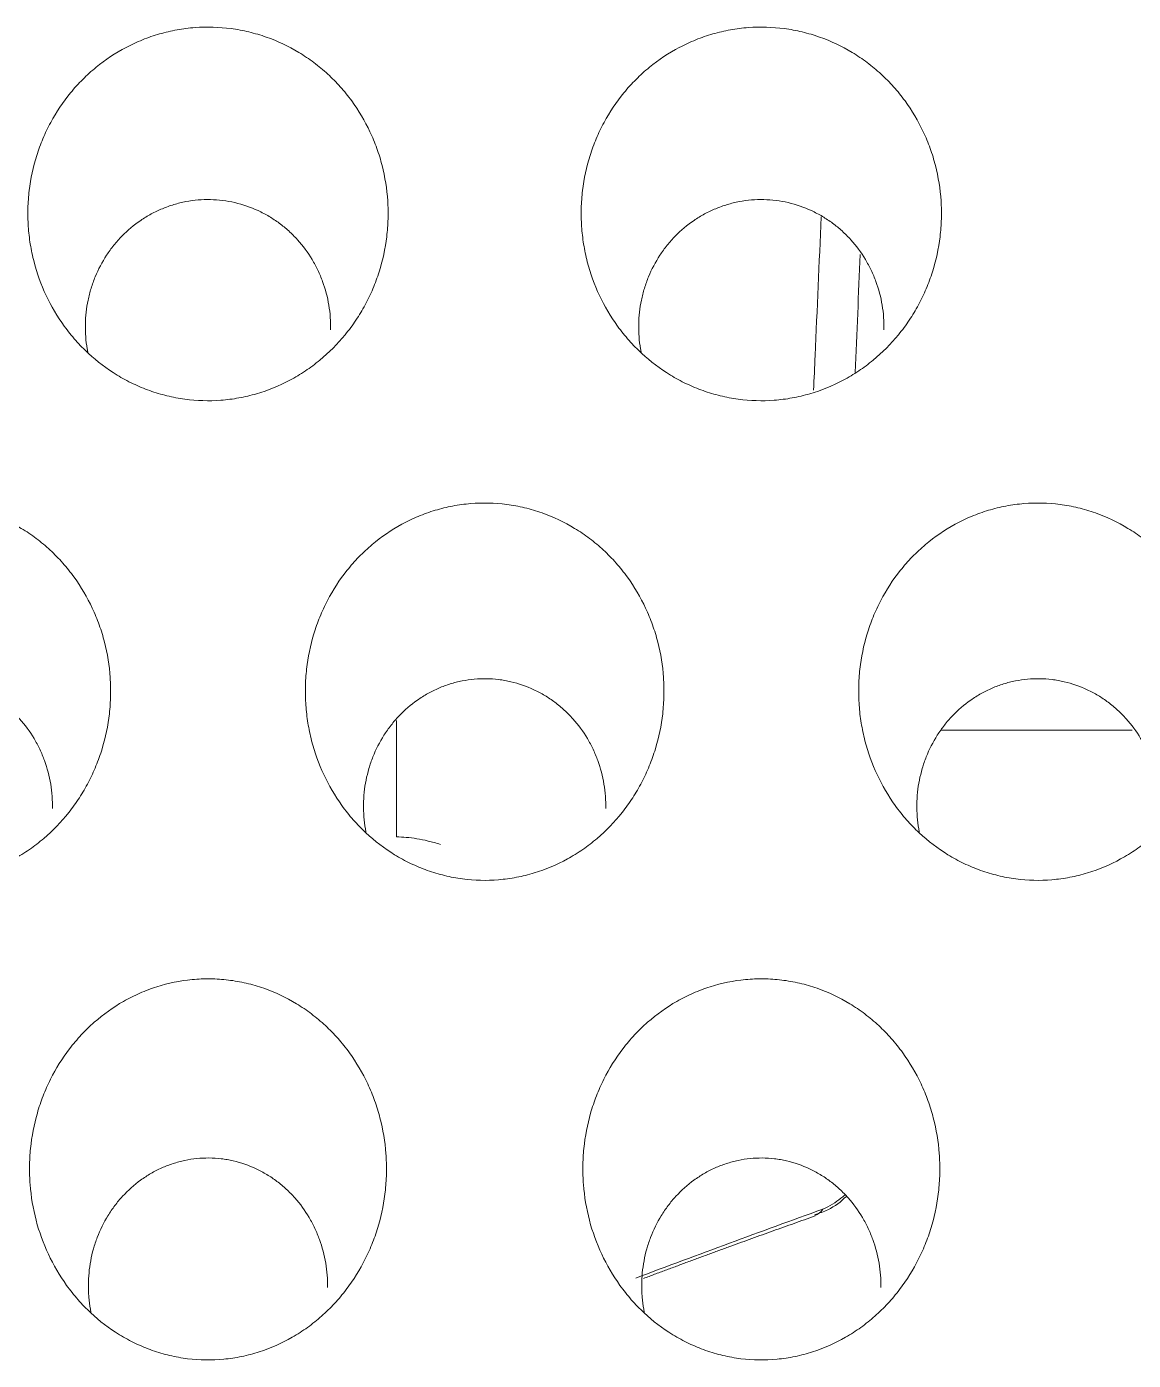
# Model space of a CAD drawing. Header units: millimetres. Extents: x 70151 to 230897, y 35202 to 113211.
# Drawn here: x 178594.17 to 178600.15, y 69169.37 to 69176.57 of the extents above; entities that cross this region are included whole.
import ezdxf

# ---------------------------------------------------------------- set-up
doc = ezdxf.new("R2010")
doc.units = ezdxf.units.MM
doc.header["$LTSCALE"] = 50
doc.layers.add('2-con', color=2, linetype='Continuous')
doc.layers.add('mark-B', color=2, linetype='Continuous', lineweight=20)

# ---------------------------------------------------------------- blocks, each defined once
blk = doc.blocks.new('무풍1WAY 대형')
at = {"layer": 'mark-B'}
for p, q in [((58.7448, -413.3783), (58.7448, -412.7496)), ((55.8067, -413.3262), (54.7731, -413.3262))]:
    blk.add_line(p, q, dxfattribs=at)
blk.add_ellipse((56.5509, -410.8955), major_axis=(0.0678, -0.1873), ratio=0.588258, start_param=3.10961, end_param=3.558632, dxfattribs=at)
for points, knots in [([(57.5391, -410.3292), (57.5775, -410.3826), (57.6102, -410.4387), (57.665, -410.5559), (57.6871, -410.617), (57.7205, -410.7441), (57.7312, -410.8083), (57.7387, -410.9052), (57.7398, -410.9377), (57.7393, -410.9866), (57.7388, -411.0029), (57.7369, -411.0357), (57.7356, -411.0521), (57.7274, -411.1334), (57.7152, -411.197), (57.6883, -411.2905), (57.678, -411.3213), (57.6543, -411.3821), (57.6409, -411.4123), (57.5971, -411.4998), (57.5628, -411.5547), (57.5037, -411.632), (57.4827, -411.6569), (57.4491, -411.6929), (57.4376, -411.7047), (57.4141, -411.7275), (57.4021, -411.7386), (57.341, -411.7923), (57.2883, -411.83), (57.2175, -411.8703), (57.2031, -411.878), (57.1738, -411.8928), (57.1589, -411.8998), (57.1138, -411.9196), (57.0833, -411.9311), (56.9904, -411.9606), (56.9267, -411.9737), (56.8447, -411.9815), (56.8283, -411.9826), (56.7956, -411.9839), (56.7793, -411.9841), (56.7304, -411.9834), (56.6655, -411.979), (56.6012, -411.9676), (56.5532, -411.9564), (56.5373, -411.9522), (56.5057, -411.9431), (56.4902, -411.9381), (56.4131, -411.9112), (56.3543, -411.8834), (56.2842, -411.841), (56.2704, -411.8321), (56.2432, -411.8136), (56.2033, -411.785), (56.141, -411.7327), (56.0955, -411.6861), (56.0522, -411.6372), (56.0316, -411.6114), (55.974, -411.5319), (55.9411, -411.4759), (55.9066, -411.4022), (55.9, -411.3873), (55.8875, -411.3571), (55.8816, -411.3417), (55.8649, -411.2954), (55.8553, -411.2642), (55.8308, -411.1698), (55.8201, -411.1058), (55.8128, -411.0081), (55.8118, -410.9751), (55.8127, -410.9098), (55.8146, -410.8774), (55.8247, -410.7806), (55.837, -410.7169), (55.8598, -410.6382), (55.8647, -410.6225), (55.8753, -410.5914), (55.8921, -410.5454), (55.9118, -410.5009), (55.9553, -410.414), (55.9896, -410.3588), (56.0494, -410.2803), (56.0705, -410.2552), (56.1148, -410.2075), (56.1611, -410.1622), (56.2118, -410.1216), (56.2515, -410.093), (56.265, -410.0838), (56.2926, -410.066), (56.3067, -410.0574), (56.3778, -410.0165), (56.4372, -409.9902), (56.53, -409.9603), (56.5616, -409.952), (56.61, -409.942), (56.6262, -409.9391), (56.6586, -409.9342), (56.6749, -409.9322), (56.756, -409.9246), (56.821, -409.9254), (56.9025, -409.9355), (56.9188, -409.938), (56.9512, -409.9438), (56.9993, -409.9538), (57.0774, -409.9768), (57.1377, -410.0018), (57.1821, -410.0229), (57.1968, -410.0304), (57.2257, -410.0461), (57.2399, -410.0543), (57.3096, -410.0971), (57.3613, -410.1366), (57.433, -410.2036), (57.456, -410.2273), (57.4994, -410.2767), (57.5198, -410.3025), (57.5391, -410.3292)], [0, 0, 0, 0, 0.03125, 0.03125, 0.0625, 0.0625, 0.09375, 0.09375, 0.109375, 0.109375, 0.117188, 0.117188, 0.125, 0.125, 0.15625, 0.15625, 0.171875, 0.171875, 0.1875, 0.1875, 0.21875, 0.21875, 0.234375, 0.234375, 0.242188, 0.242188, 0.25, 0.25, 0.28125, 0.28125, 0.289063, 0.289063, 0.296875, 0.296875, 0.3125, 0.3125, 0.34375, 0.34375, 0.351563, 0.351563, 0.359375, 0.359375, 0.375, 0.390625, 0.390625, 0.398438, 0.398438, 0.40625, 0.40625, 0.4375, 0.4375, 0.445313, 0.445313, 0.453125, 0.46875, 0.484375, 0.484375, 0.5, 0.5, 0.53125, 0.53125, 0.539063, 0.539063, 0.546875, 0.546875, 0.5625, 0.5625, 0.59375, 0.59375, 0.609375, 0.609375, 0.625, 0.625, 0.65625, 0.65625, 0.664063, 0.664063, 0.671875, 0.6875, 0.6875, 0.71875, 0.71875, 0.734375, 0.734375, 0.75, 0.765625, 0.765625, 0.773438, 0.773438, 0.78125, 0.78125, 0.8125, 0.8125, 0.828125, 0.828125, 0.835938, 0.835938, 0.84375, 0.84375, 0.875, 0.875, 0.882813, 0.882813, 0.890625, 0.90625, 0.921875, 0.921875, 0.929688, 0.929688, 0.9375, 0.9375, 0.96875, 0.96875, 0.984375, 0.984375, 1, 1, 1, 1]), ([(60.5266, -410.3292), (60.5651, -410.3826), (60.5978, -410.4387), (60.6526, -410.5559), (60.6747, -410.617), (60.708, -410.7441), (60.7187, -410.8083), (60.7263, -410.9052), (60.7274, -410.9377), (60.7268, -410.9866), (60.7263, -411.0029), (60.7245, -411.0357), (60.7232, -411.0521), (60.715, -411.1334), (60.7027, -411.197), (60.6759, -411.2905), (60.6655, -411.3213), (60.6418, -411.3821), (60.6284, -411.4123), (60.5846, -411.4998), (60.5504, -411.5547), (60.4912, -411.632), (60.4702, -411.6569), (60.4367, -411.6929), (60.4252, -411.7047), (60.4017, -411.7275), (60.3897, -411.7386), (60.3285, -411.7923), (60.2759, -411.83), (60.2051, -411.8703), (60.1907, -411.878), (60.1614, -411.8928), (60.1464, -411.8998), (60.1014, -411.9196), (60.0709, -411.9311), (59.978, -411.9606), (59.9143, -411.9737), (59.8323, -411.9815), (59.8159, -411.9826), (59.7831, -411.9839), (59.7668, -411.9841), (59.7179, -411.9834), (59.6531, -411.979), (59.5888, -411.9676), (59.5408, -411.9564), (59.5248, -411.9522), (59.4933, -411.9431), (59.4777, -411.9381), (59.4007, -411.9112), (59.3419, -411.8834), (59.2718, -411.841), (59.2579, -411.8321), (59.2307, -411.8136), (59.1908, -411.785), (59.1285, -411.7327), (59.083, -411.6861), (59.0397, -411.6372), (59.0191, -411.6114), (58.9616, -411.5319), (58.9287, -411.4759), (58.8941, -411.4022), (58.8876, -411.3873), (58.8751, -411.3571), (58.8692, -411.3417), (58.8525, -411.2954), (58.8429, -411.2642), (58.8183, -411.1698), (58.8077, -411.1058), (58.8003, -411.0081), (58.7993, -410.9751), (58.8003, -410.9098), (58.8022, -410.8774), (58.8122, -410.7806), (58.8246, -410.7169), (58.8473, -410.6382), (58.8523, -410.6225), (58.8628, -410.5914), (58.8796, -410.5454), (58.8994, -410.5009), (58.9429, -410.414), (58.9771, -410.3588), (59.037, -410.2803), (59.058, -410.2552), (59.1023, -410.2075), (59.1487, -410.1622), (59.1994, -410.1216), (59.239, -410.093), (59.2525, -410.0838), (59.2801, -410.066), (59.2942, -410.0574), (59.3654, -410.0165), (59.4247, -409.9902), (59.5176, -409.9603), (59.5492, -409.952), (59.5975, -409.942), (59.6138, -409.9391), (59.6462, -409.9342), (59.6624, -409.9322), (59.7435, -409.9246), (59.8086, -409.9254), (59.89, -409.9355), (59.9064, -409.938), (59.9387, -409.9438), (59.9869, -409.9538), (60.0649, -409.9768), (60.1252, -410.0018), (60.1696, -410.0229), (60.1843, -410.0304), (60.2132, -410.0461), (60.2274, -410.0543), (60.2971, -410.0971), (60.3488, -410.1366), (60.4206, -410.2036), (60.4435, -410.2273), (60.4869, -410.2767), (60.5074, -410.3025), (60.5266, -410.3292)], [0, 0, 0, 0, 0.03125, 0.03125, 0.0625, 0.0625, 0.09375, 0.09375, 0.109375, 0.109375, 0.117187, 0.117187, 0.125, 0.125, 0.15625, 0.15625, 0.171875, 0.171875, 0.1875, 0.1875, 0.21875, 0.21875, 0.234375, 0.234375, 0.242187, 0.242187, 0.25, 0.25, 0.28125, 0.28125, 0.289062, 0.289062, 0.296875, 0.296875, 0.3125, 0.3125, 0.34375, 0.34375, 0.351562, 0.351562, 0.359375, 0.359375, 0.375, 0.390625, 0.390625, 0.398437, 0.398437, 0.40625, 0.40625, 0.4375, 0.4375, 0.445312, 0.445312, 0.453125, 0.46875, 0.484375, 0.484375, 0.5, 0.5, 0.53125, 0.53125, 0.539062, 0.539062, 0.546875, 0.546875, 0.5625, 0.5625, 0.59375, 0.59375, 0.609375, 0.609375, 0.625, 0.625, 0.65625, 0.65625, 0.664063, 0.664063, 0.671875, 0.6875, 0.6875, 0.71875, 0.71875, 0.734375, 0.734375, 0.75, 0.765625, 0.765625, 0.773438, 0.773438, 0.78125, 0.78125, 0.8125, 0.8125, 0.828125, 0.828125, 0.835938, 0.835938, 0.84375, 0.84375, 0.875, 0.875, 0.882813, 0.882813, 0.890625, 0.90625, 0.921875, 0.921875, 0.929688, 0.929688, 0.9375, 0.9375, 0.96875, 0.96875, 0.984375, 0.984375, 1, 1, 1, 1]), ([(57.407, -410.1795), (57.4085, -410.1866), (57.4098, -410.1937), (57.4147, -410.2223), (57.4175, -410.244), (57.4201, -410.2769), (57.4208, -410.2879), (57.4216, -410.3099), (57.4218, -410.3209), (57.4214, -410.3756), (57.4172, -410.4189), (57.4052, -410.4833), (57.4002, -410.5046), (57.3882, -410.547), (57.3813, -410.5679), (57.3579, -410.6291), (57.3387, -410.6681), (57.3102, -410.7146), (57.3042, -410.7238), (57.2919, -410.742), (57.2854, -410.751), (57.2655, -410.7774), (57.2515, -410.7942), (57.2073, -410.8424), (57.1748, -410.8714), (57.1216, -410.9101), (57.103, -410.9222), (57.065, -410.9443), (57.0261, -410.9642), (56.9855, -410.9799), (56.9439, -410.9934), (56.9226, -410.9991), (56.8577, -411.0128), (56.8142, -411.0171), (56.7487, -411.0166), (56.7268, -411.0152), (56.6939, -411.0113), (56.6829, -411.0097), (56.6612, -411.0059), (56.6504, -411.0038), (56.5971, -410.9915), (56.5558, -410.9772), (56.5059, -410.9538), (56.496, -410.9488), (56.4765, -410.9384), (56.4479, -410.9221), (56.4027, -410.8915), (56.3691, -410.8634), (56.3368, -410.8335), (56.3213, -410.8176), (56.2777, -410.7684), (56.252, -410.733), (56.2242, -410.6859), (56.2188, -410.6763), (56.2085, -410.6568), (56.2036, -410.6469), (56.1895, -410.617), (56.1811, -410.5968), (56.1588, -410.5353), (56.1477, -410.4931), (56.1366, -410.4279), (56.1339, -410.406), (56.1305, -410.3621), (56.1298, -410.3401), (56.13, -410.318)], [0, 0, 0, 0, 0.009669, 0.009669, 0.038797, 0.038797, 0.053361, 0.053361, 0.067924, 0.067924, 0.126179, 0.126179, 0.155306, 0.155306, 0.184434, 0.184434, 0.242688, 0.242688, 0.257252, 0.257252, 0.271816, 0.271816, 0.300943, 0.300943, 0.359198, 0.359198, 0.388325, 0.388325, 0.417453, 0.44658, 0.44658, 0.475707, 0.475707, 0.533962, 0.533962, 0.563089, 0.563089, 0.577653, 0.577653, 0.592217, 0.592217, 0.650472, 0.650472, 0.665035, 0.665035, 0.679599, 0.708726, 0.737854, 0.737854, 0.766981, 0.766981, 0.825236, 0.825236, 0.839799, 0.839799, 0.854363, 0.854363, 0.883491, 0.883491, 0.941745, 0.941745, 0.970873, 0.970873, 1, 1, 1, 1]), ([(60.3946, -410.1795), (60.396, -410.1866), (60.3973, -410.1937), (60.4023, -410.2223), (60.405, -410.244), (60.4077, -410.2769), (60.4083, -410.2879), (60.4092, -410.3099), (60.4093, -410.3209), (60.4089, -410.3756), (60.4047, -410.4189), (60.3927, -410.4833), (60.3878, -410.5046), (60.3758, -410.547), (60.3689, -410.5679), (60.3455, -410.6291), (60.3263, -410.6681), (60.2977, -410.7146), (60.2918, -410.7238), (60.2794, -410.742), (60.273, -410.751), (60.2531, -410.7774), (60.2391, -410.7942), (60.1948, -410.8424), (60.1624, -410.8714), (60.1092, -410.9101), (60.0906, -410.9222), (60.0526, -410.9443), (60.0137, -410.9642), (59.973, -410.9799), (59.9315, -410.9934), (59.9102, -410.9991), (59.8453, -411.0128), (59.8018, -411.0171), (59.7362, -411.0166), (59.7143, -411.0152), (59.6814, -411.0113), (59.6704, -411.0097), (59.6488, -411.0059), (59.638, -411.0038), (59.5846, -410.9915), (59.5433, -410.9772), (59.4934, -410.9538), (59.4835, -410.9488), (59.4641, -410.9384), (59.4355, -410.9221), (59.3902, -410.8915), (59.3566, -410.8634), (59.3243, -410.8335), (59.3088, -410.8176), (59.2652, -410.7684), (59.2396, -410.733), (59.2117, -410.6859), (59.2063, -410.6763), (59.196, -410.6568), (59.1911, -410.6469), (59.1771, -410.617), (59.1687, -410.5968), (59.1464, -410.5353), (59.1352, -410.4931), (59.1242, -410.4279), (59.1215, -410.406), (59.1181, -410.3621), (59.1173, -410.3401), (59.1176, -410.318)], [0, 0, 0, 0, 0.009669, 0.009669, 0.038797, 0.038797, 0.053361, 0.053361, 0.067924, 0.067924, 0.126179, 0.126179, 0.155306, 0.155306, 0.184434, 0.184434, 0.242688, 0.242688, 0.257252, 0.257252, 0.271816, 0.271816, 0.300943, 0.300943, 0.359198, 0.359198, 0.388325, 0.388325, 0.417453, 0.44658, 0.44658, 0.475707, 0.475707, 0.533962, 0.533962, 0.563089, 0.563089, 0.577653, 0.577653, 0.592217, 0.592217, 0.650472, 0.650472, 0.665035, 0.665035, 0.679599, 0.708726, 0.737854, 0.737854, 0.766981, 0.766981, 0.825236, 0.825236, 0.839799, 0.839799, 0.854363, 0.854363, 0.883491, 0.883491, 0.941745, 0.941745, 0.970873, 0.970873, 1, 1, 1, 1]), ([(56.4866, -410.7117), (56.4617, -410.7186), (56.3972, -410.7422), (56.3452, -410.7807), (56.3167, -410.8097)], [0, 0, 0, 0, 0.362658, 1, 1, 1, 1]), ([(56.4443, -410.7404), (56.407, -410.7571), (56.3743, -410.7767), (56.3385, -410.8047), (56.3316, -410.8104), (56.3246, -410.8167), (56.3242, -410.8171), (56.3237, -410.8175)], [0, 0, 0, 0, 0.790058, 0.790058, 0.987573, 0.987573, 1, 1, 1, 1]), ([(56.0526, -412.9192), (56.0909, -412.9724), (56.1235, -413.0283), (56.178, -413.145), (56.1999, -413.2059), (56.2244, -413.3009), (56.2311, -413.3328), (56.2415, -413.3967), (56.249, -413.4609), (56.2506, -413.5256), (56.2497, -413.5743), (56.249, -413.5905), (56.2468, -413.6231), (56.2454, -413.6394), (56.2363, -413.7203), (56.2233, -413.7836), (56.1952, -413.8762), (56.1844, -413.9068), (56.166, -413.952), (56.1595, -413.967), (56.1457, -413.9967), (56.1385, -414.0113), (56.1009, -414.0832), (56.0658, -414.1373), (56.0053, -414.2133), (55.9838, -414.2377), (55.9496, -414.273), (55.9379, -414.2845), (55.9141, -414.3067), (55.9019, -414.3175), (55.84, -414.3698), (55.7867, -414.4064), (55.7152, -414.4454), (55.7007, -414.4528), (55.6711, -414.467), (55.6561, -414.4738), (55.6109, -414.4926), (55.5497, -414.5145), (55.4867, -414.5299), (55.4388, -414.539), (55.4227, -414.5416), (55.3903, -414.546), (55.374, -414.5478), (55.2921, -414.5545), (55.2271, -414.5529), (55.1305, -414.5403), (55.0984, -414.5344), (55.0505, -414.523), (55.0346, -414.5187), (55.0032, -414.5095), (54.9877, -414.5044), (54.911, -414.4773), (54.8524, -414.4495), (54.7825, -414.4071), (54.7686, -414.3982), (54.7415, -414.3798), (54.7018, -414.3513), (54.6396, -414.2992), (54.5943, -414.2528), (54.5619, -414.2162), (54.5514, -414.2038), (54.5309, -414.1782), (54.5209, -414.1652), (54.4731, -414.0992), (54.4403, -414.0434), (54.3992, -413.9553), (54.3867, -413.9252), (54.3647, -413.8636), (54.3552, -413.8325), (54.3311, -413.7384), (54.3209, -413.6746), (54.3142, -413.5773), (54.3135, -413.5445), (54.315, -413.4794), (54.3172, -413.4471), (54.3282, -413.3509), (54.3413, -413.2875), (54.3651, -413.2094), (54.3702, -413.1938), (54.3812, -413.1631), (54.3986, -413.1175), (54.4327, -413.0442), (54.4652, -412.9884), (54.4917, -412.9476), (54.5008, -412.9341), (54.5198, -412.9076), (54.5297, -412.8946), (54.5806, -412.8303), (54.6257, -412.7837), (54.6996, -412.7209), (54.7253, -412.7011), (54.7655, -412.6733), (54.7792, -412.6643), (54.8071, -412.647), (54.8213, -412.6388), (54.8928, -412.5994), (54.9525, -412.5742), (55.0458, -412.5459), (55.0775, -412.538), (55.1422, -412.5257), (55.1745, -412.5213), (55.2717, -412.5133), (55.3366, -412.5148), (55.418, -412.5255), (55.4343, -412.5281), (55.4665, -412.5341), (55.5144, -412.5444), (55.5922, -412.5677), (55.6523, -412.5927), (55.6965, -412.6139), (55.7112, -412.6214), (55.74, -412.6371), (55.7541, -412.6453), (55.8236, -412.688), (55.8752, -412.7273), (55.9468, -412.7941), (55.9697, -412.8177), (56.013, -412.8669), (56.0334, -412.8926), (56.0526, -412.9192)], [0, 0, 0, 0, 0.03125, 0.03125, 0.0625, 0.0625, 0.078125, 0.078125, 0.09375, 0.109375, 0.109375, 0.117187, 0.117187, 0.125, 0.125, 0.15625, 0.15625, 0.171875, 0.171875, 0.179687, 0.179687, 0.1875, 0.1875, 0.21875, 0.21875, 0.234375, 0.234375, 0.242187, 0.242187, 0.25, 0.25, 0.28125, 0.28125, 0.289062, 0.289062, 0.296875, 0.296875, 0.3125, 0.328125, 0.328125, 0.335937, 0.335937, 0.34375, 0.34375, 0.375, 0.375, 0.390625, 0.390625, 0.398437, 0.398437, 0.40625, 0.40625, 0.4375, 0.4375, 0.445312, 0.445312, 0.453125, 0.46875, 0.484375, 0.484375, 0.492187, 0.492187, 0.5, 0.5, 0.53125, 0.53125, 0.546875, 0.546875, 0.5625, 0.5625, 0.59375, 0.59375, 0.609375, 0.609375, 0.625, 0.625, 0.65625, 0.65625, 0.664062, 0.664062, 0.671875, 0.6875, 0.703125, 0.703125, 0.710937, 0.710937, 0.71875, 0.71875, 0.75, 0.75, 0.765625, 0.765625, 0.773437, 0.773437, 0.78125, 0.78125, 0.8125, 0.8125, 0.828125, 0.828125, 0.84375, 0.84375, 0.875, 0.875, 0.882812, 0.882812, 0.890625, 0.90625, 0.921875, 0.921875, 0.929687, 0.929687, 0.9375, 0.9375, 0.96875, 0.96875, 0.984375, 0.984375, 1, 1, 1, 1]), ([(59.0401, -412.9192), (59.0785, -412.9724), (59.1111, -413.0283), (59.1655, -413.145), (59.1874, -413.2059), (59.212, -413.3009), (59.2186, -413.3328), (59.229, -413.3967), (59.2365, -413.4609), (59.2382, -413.5256), (59.2372, -413.5743), (59.2365, -413.5905), (59.2344, -413.6231), (59.2329, -413.6394), (59.2239, -413.7203), (59.2109, -413.7836), (59.1828, -413.8762), (59.172, -413.9068), (59.1535, -413.952), (59.147, -413.967), (59.1333, -413.9967), (59.1261, -414.0113), (59.0885, -414.0832), (59.0533, -414.1373), (58.9928, -414.2133), (58.9714, -414.2377), (58.9372, -414.273), (58.9255, -414.2845), (58.9016, -414.3067), (58.8895, -414.3175), (58.8275, -414.3698), (58.7742, -414.4064), (58.7028, -414.4454), (58.6882, -414.4528), (58.6586, -414.467), (58.6436, -414.4738), (58.5984, -414.4926), (58.5372, -414.5145), (58.4742, -414.5299), (58.4264, -414.539), (58.4103, -414.5416), (58.3779, -414.546), (58.3616, -414.5478), (58.2796, -414.5545), (58.2146, -414.5529), (58.118, -414.5403), (58.0859, -414.5344), (58.0381, -414.523), (58.0221, -414.5187), (57.9908, -414.5095), (57.9752, -414.5044), (57.8985, -414.4773), (57.8399, -414.4495), (57.77, -414.4071), (57.7562, -414.3982), (57.7291, -414.3798), (57.6893, -414.3513), (57.6272, -414.2992), (57.5818, -414.2528), (57.5494, -414.2162), (57.5389, -414.2038), (57.5184, -414.1782), (57.5085, -414.1652), (57.4606, -414.0992), (57.4279, -414.0434), (57.3867, -413.9553), (57.3743, -413.9252), (57.3523, -413.8636), (57.3428, -413.8325), (57.3187, -413.7384), (57.3084, -413.6746), (57.3018, -413.5773), (57.301, -413.5445), (57.3025, -413.4794), (57.3048, -413.4471), (57.3158, -413.3509), (57.3288, -413.2875), (57.3526, -413.2094), (57.3578, -413.1938), (57.3687, -413.1631), (57.3862, -413.1175), (57.4202, -413.0442), (57.4528, -412.9884), (57.4792, -412.9476), (57.4884, -412.9341), (57.5074, -412.9076), (57.5172, -412.8946), (57.5682, -412.8303), (57.6132, -412.7837), (57.6871, -412.7209), (57.7128, -412.7011), (57.753, -412.6733), (57.7667, -412.6643), (57.7946, -412.647), (57.8088, -412.6388), (57.8804, -412.5994), (57.9401, -412.5742), (58.0333, -412.5459), (58.0651, -412.538), (58.1297, -412.5257), (58.1621, -412.5213), (58.2592, -412.5133), (58.3242, -412.5148), (58.4055, -412.5255), (58.4218, -412.5281), (58.454, -412.5341), (58.5019, -412.5444), (58.5797, -412.5677), (58.6398, -412.5927), (58.6841, -412.6139), (58.6987, -412.6214), (58.7275, -412.6371), (58.7417, -412.6453), (58.8112, -412.688), (58.8628, -412.7273), (58.9343, -412.7941), (58.9572, -412.8177), (59.0005, -412.8669), (59.021, -412.8926), (59.0401, -412.9192)], [0, 0, 0, 0, 0.03125, 0.03125, 0.0625, 0.0625, 0.078125, 0.078125, 0.09375, 0.109375, 0.109375, 0.117187, 0.117187, 0.125, 0.125, 0.15625, 0.15625, 0.171875, 0.171875, 0.179687, 0.179687, 0.1875, 0.1875, 0.21875, 0.21875, 0.234375, 0.234375, 0.242187, 0.242187, 0.25, 0.25, 0.28125, 0.28125, 0.289062, 0.289062, 0.296875, 0.296875, 0.3125, 0.328125, 0.328125, 0.335937, 0.335937, 0.34375, 0.34375, 0.375, 0.375, 0.390625, 0.390625, 0.398437, 0.398437, 0.40625, 0.40625, 0.4375, 0.4375, 0.445312, 0.445312, 0.453125, 0.46875, 0.484375, 0.484375, 0.492187, 0.492187, 0.5, 0.5, 0.53125, 0.53125, 0.546875, 0.546875, 0.5625, 0.5625, 0.59375, 0.59375, 0.609375, 0.609375, 0.625, 0.625, 0.65625, 0.65625, 0.664062, 0.664062, 0.671875, 0.6875, 0.703125, 0.703125, 0.710937, 0.710937, 0.71875, 0.71875, 0.75, 0.75, 0.765625, 0.765625, 0.773437, 0.773437, 0.78125, 0.78125, 0.8125, 0.8125, 0.828125, 0.828125, 0.84375, 0.84375, 0.875, 0.875, 0.882812, 0.882812, 0.890625, 0.90625, 0.921875, 0.921875, 0.929687, 0.929687, 0.9375, 0.9375, 0.96875, 0.96875, 0.984375, 0.984375, 1, 1, 1, 1]), ([(62.0277, -412.9192), (62.066, -412.9724), (62.0986, -413.0283), (62.1531, -413.145), (62.175, -413.2059), (62.1995, -413.3009), (62.2062, -413.3328), (62.2166, -413.3967), (62.224, -413.4609), (62.2257, -413.5256), (62.2247, -413.5743), (62.2241, -413.5905), (62.2219, -413.6231), (62.2205, -413.6394), (62.2114, -413.7203), (62.1984, -413.7836), (62.1703, -413.8762), (62.1595, -413.9068), (62.1411, -413.952), (62.1346, -413.967), (62.1208, -413.9967), (62.1136, -414.0113), (62.076, -414.0832), (62.0409, -414.1373), (61.9804, -414.2133), (61.9589, -414.2377), (61.9247, -414.273), (61.913, -414.2845), (61.8892, -414.3067), (61.877, -414.3175), (61.8151, -414.3698), (61.7618, -414.4064), (61.6903, -414.4454), (61.6758, -414.4528), (61.6462, -414.467), (61.6312, -414.4738), (61.586, -414.4926), (61.5248, -414.5145), (61.4618, -414.5299), (61.4139, -414.539), (61.3978, -414.5416), (61.3654, -414.546), (61.3491, -414.5478), (61.2672, -414.5545), (61.2022, -414.5529), (61.1056, -414.5403), (61.0735, -414.5344), (61.0256, -414.523), (61.0097, -414.5187), (60.9783, -414.5095), (60.9628, -414.5044), (60.8861, -414.4773), (60.8275, -414.4495), (60.7576, -414.4071), (60.7437, -414.3982), (60.7166, -414.3798), (60.6768, -414.3513), (60.6147, -414.2992), (60.5694, -414.2528), (60.537, -414.2162), (60.5264, -414.2038), (60.5059, -414.1782), (60.496, -414.1652), (60.4482, -414.0992), (60.4154, -414.0434), (60.3743, -413.9553), (60.3618, -413.9252), (60.3398, -413.8636), (60.3303, -413.8325), (60.3062, -413.7384), (60.296, -413.6746), (60.2893, -413.5773), (60.2886, -413.5445), (60.2901, -413.4794), (60.2923, -413.4471), (60.3033, -413.3509), (60.3164, -413.2875), (60.3402, -413.2094), (60.3453, -413.1938), (60.3563, -413.1631), (60.3737, -413.1175), (60.4078, -413.0442), (60.4403, -412.9884), (60.4668, -412.9476), (60.4759, -412.9341), (60.4949, -412.9076), (60.5048, -412.8946), (60.5557, -412.8303), (60.6008, -412.7837), (60.6747, -412.7209), (60.7004, -412.7011), (60.7406, -412.6733), (60.7543, -412.6643), (60.7822, -412.647), (60.7964, -412.6388), (60.8679, -412.5994), (60.9276, -412.5742), (61.0209, -412.5459), (61.0526, -412.538), (61.1173, -412.5257), (61.1496, -412.5213), (61.2468, -412.5133), (61.3117, -412.5148), (61.3931, -412.5255), (61.4094, -412.5281), (61.4416, -412.5341), (61.4895, -412.5444), (61.5673, -412.5677), (61.6274, -412.5927), (61.6716, -412.6139), (61.6863, -412.6214), (61.7151, -412.6371), (61.7292, -412.6453), (61.7987, -412.688), (61.8503, -412.7273), (61.9219, -412.7941), (61.9448, -412.8177), (61.9881, -412.8669), (62.0085, -412.8926), (62.0277, -412.9192)], [0, 0, 0, 0, 0.03125, 0.03125, 0.0625, 0.0625, 0.078125, 0.078125, 0.09375, 0.109375, 0.109375, 0.117187, 0.117187, 0.125, 0.125, 0.15625, 0.15625, 0.171875, 0.171875, 0.179687, 0.179687, 0.1875, 0.1875, 0.21875, 0.21875, 0.234375, 0.234375, 0.242187, 0.242187, 0.25, 0.25, 0.28125, 0.28125, 0.289062, 0.289062, 0.296875, 0.296875, 0.3125, 0.328125, 0.328125, 0.335937, 0.335937, 0.34375, 0.34375, 0.375, 0.375, 0.390625, 0.390625, 0.398437, 0.398437, 0.40625, 0.40625, 0.4375, 0.4375, 0.445312, 0.445312, 0.453125, 0.46875, 0.484375, 0.484375, 0.492187, 0.492187, 0.5, 0.5, 0.53125, 0.53125, 0.546875, 0.546875, 0.5625, 0.5625, 0.59375, 0.59375, 0.609375, 0.609375, 0.625, 0.625, 0.65625, 0.65625, 0.664062, 0.664062, 0.671875, 0.6875, 0.703125, 0.703125, 0.710937, 0.710937, 0.71875, 0.71875, 0.75, 0.75, 0.765625, 0.765625, 0.773437, 0.773437, 0.78125, 0.78125, 0.8125, 0.8125, 0.828125, 0.828125, 0.84375, 0.84375, 0.875, 0.875, 0.882812, 0.882812, 0.890625, 0.90625, 0.921875, 0.921875, 0.929687, 0.929687, 0.9375, 0.9375, 0.96875, 0.96875, 0.984375, 0.984375, 1, 1, 1, 1]), ([(58.7448, -412.7496), (58.7282, -412.7496), (58.7108, -412.7489), (58.6744, -412.7458), (58.6555, -412.7434), (58.6162, -412.737), (58.5959, -412.7329), (58.5536, -412.7228), (58.5317, -412.7168), (58.5088, -412.7096)], [0, 0, 0, 0, 0.25, 0.25, 0.5, 0.5, 0.75, 0.75, 1, 1, 1, 1]), ([(55.9219, -412.771), (55.9234, -412.7785), (55.9248, -412.786), (55.9297, -412.8151), (55.9324, -412.8369), (55.9358, -412.8808), (55.9365, -412.9031), (55.9356, -412.969), (55.931, -413.0125), (55.9183, -413.0769), (55.9131, -413.0983), (55.9006, -413.1407), (55.8934, -413.1616), (55.869, -413.2227), (55.8492, -413.2617), (55.8198, -413.308), (55.8136, -413.3171), (55.8009, -413.3351), (55.7943, -413.3441), (55.7739, -413.3702), (55.7595, -413.3869), (55.7142, -413.4345), (55.6811, -413.4631), (55.6269, -413.5012), (55.6079, -413.5131), (55.5694, -413.5346), (55.53, -413.5539), (55.4889, -413.5692), (55.4574, -413.579), (55.4468, -413.582), (55.4253, -413.5874), (55.4144, -413.5899), (55.3599, -413.6007), (55.3162, -413.6046), (55.2502, -413.6036), (55.2282, -413.6021), (55.1951, -413.598), (55.184, -413.5964), (55.1622, -413.5925), (55.1514, -413.5903), (55.0978, -413.5778), (55.0563, -413.5634), (55.0061, -413.5399), (54.9961, -413.5349), (54.9765, -413.5245), (54.9477, -413.5082), (54.9022, -413.4775), (54.8683, -413.4494), (54.8358, -413.4196), (54.8201, -413.4037), (54.776, -413.3544), (54.7502, -413.319), (54.7221, -413.2717), (54.7167, -413.2621), (54.7063, -413.2426), (54.7013, -413.2327), (54.6871, -413.2027), (54.6786, -413.1824), (54.6562, -413.1206), (54.645, -413.0783), (54.6341, -413.0129), (54.6315, -412.9909), (54.6282, -412.9468), (54.6276, -412.9247), (54.628, -412.9025)], [0, 0, 0, 0, 0.010161, 0.010161, 0.039274, 0.039274, 0.068387, 0.068387, 0.126613, 0.126613, 0.155725, 0.155725, 0.184838, 0.184838, 0.243064, 0.243064, 0.257621, 0.257621, 0.272177, 0.272177, 0.30129, 0.30129, 0.359516, 0.359516, 0.388629, 0.388629, 0.417742, 0.446855, 0.446855, 0.461411, 0.461411, 0.475968, 0.475968, 0.534193, 0.534193, 0.563306, 0.563306, 0.577863, 0.577863, 0.592419, 0.592419, 0.650645, 0.650645, 0.665201, 0.665201, 0.679758, 0.708871, 0.737984, 0.737984, 0.767097, 0.767097, 0.825323, 0.825323, 0.839879, 0.839879, 0.854435, 0.854435, 0.883548, 0.883548, 0.941774, 0.941774, 0.970887, 0.970887, 1, 1, 1, 1]), ([(58.9094, -412.771), (58.911, -412.7785), (58.9123, -412.786), (58.9173, -412.8151), (58.92, -412.8369), (58.9234, -412.8808), (58.9241, -412.9031), (58.9231, -412.969), (58.9186, -413.0125), (58.9059, -413.0769), (58.9007, -413.0983), (58.8882, -413.1407), (58.8809, -413.1616), (58.8566, -413.2227), (58.8368, -413.2617), (58.8073, -413.308), (58.8012, -413.3171), (58.7885, -413.3351), (58.7818, -413.3441), (58.7614, -413.3702), (58.747, -413.3869), (58.7017, -413.4345), (58.6686, -413.4631), (58.6144, -413.5012), (58.5955, -413.5131), (58.557, -413.5346), (58.5176, -413.5539), (58.4764, -413.5692), (58.4449, -413.579), (58.4343, -413.582), (58.4128, -413.5874), (58.402, -413.5899), (58.3475, -413.6007), (58.3037, -413.6046), (58.2377, -413.6036), (58.2157, -413.6021), (58.1826, -413.598), (58.1716, -413.5964), (58.1498, -413.5925), (58.139, -413.5903), (58.0854, -413.5778), (58.0438, -413.5634), (57.9936, -413.5399), (57.9837, -413.5349), (57.9641, -413.5245), (57.9353, -413.5082), (57.8897, -413.4775), (57.8559, -413.4494), (57.8233, -413.4196), (57.8077, -413.4037), (57.7636, -413.3544), (57.7377, -413.319), (57.7096, -413.2717), (57.7042, -413.2621), (57.6938, -413.2426), (57.6888, -413.2327), (57.6746, -413.2027), (57.6662, -413.1824), (57.6437, -413.1206), (57.6326, -413.0783), (57.6217, -413.0129), (57.619, -412.9909), (57.6158, -412.9468), (57.6151, -412.9247), (57.6155, -412.9025)], [0, 0, 0, 0, 0.010161, 0.010161, 0.039274, 0.039274, 0.068387, 0.068387, 0.126613, 0.126613, 0.155725, 0.155725, 0.184838, 0.184838, 0.243064, 0.243064, 0.257621, 0.257621, 0.272177, 0.272177, 0.30129, 0.30129, 0.359516, 0.359516, 0.388629, 0.388629, 0.417742, 0.446855, 0.446855, 0.461411, 0.461411, 0.475968, 0.475968, 0.534193, 0.534193, 0.563306, 0.563306, 0.577863, 0.577863, 0.592419, 0.592419, 0.650645, 0.650645, 0.665201, 0.665201, 0.679758, 0.708871, 0.737984, 0.737984, 0.767097, 0.767097, 0.825323, 0.825323, 0.839879, 0.839879, 0.854435, 0.854435, 0.883548, 0.883548, 0.941774, 0.941774, 0.970887, 0.970887, 1, 1, 1, 1]), ([(61.897, -412.771), (61.8985, -412.7785), (61.8999, -412.786), (61.9048, -412.8151), (61.9075, -412.8369), (61.9109, -412.8808), (61.9116, -412.9031), (61.9107, -412.969), (61.9061, -413.0125), (61.8934, -413.0769), (61.8882, -413.0983), (61.8757, -413.1407), (61.8685, -413.1616), (61.8441, -413.2227), (61.8243, -413.2617), (61.7949, -413.308), (61.7887, -413.3171), (61.776, -413.3351), (61.7694, -413.3441), (61.749, -413.3702), (61.7346, -413.3869), (61.6893, -413.4345), (61.6562, -413.4631), (61.602, -413.5012), (61.583, -413.5131), (61.5445, -413.5346), (61.5051, -413.5539), (61.464, -413.5692), (61.4325, -413.579), (61.4218, -413.582), (61.4004, -413.5874), (61.3895, -413.5899), (61.335, -413.6007), (61.2912, -413.6046), (61.2253, -413.6036), (61.2033, -413.6021), (61.1701, -413.598), (61.1591, -413.5964), (61.1373, -413.5925), (61.1265, -413.5903), (61.0729, -413.5778), (61.0314, -413.5634), (60.9812, -413.5399), (60.9712, -413.5349), (60.9516, -413.5245), (60.9228, -413.5082), (60.8773, -413.4775), (60.8434, -413.4494), (60.8109, -413.4196), (60.7952, -413.4037), (60.7511, -413.3544), (60.7253, -413.319), (60.6972, -413.2717), (60.6918, -413.2621), (60.6814, -413.2426), (60.6764, -413.2327), (60.6622, -413.2027), (60.6537, -413.1824), (60.6313, -413.1206), (60.6201, -413.0783), (60.6092, -413.0129), (60.6066, -412.9909), (60.6033, -412.9468), (60.6027, -412.9247), (60.6031, -412.9025)], [0, 0, 0, 0, 0.010161, 0.010161, 0.039274, 0.039274, 0.068387, 0.068387, 0.126613, 0.126613, 0.155725, 0.155725, 0.184838, 0.184838, 0.243064, 0.243064, 0.257621, 0.257621, 0.272177, 0.272177, 0.30129, 0.30129, 0.359516, 0.359516, 0.388629, 0.388629, 0.417742, 0.446855, 0.446855, 0.461411, 0.461411, 0.475968, 0.475968, 0.534193, 0.534193, 0.563306, 0.563306, 0.577863, 0.577863, 0.592419, 0.592419, 0.650645, 0.650645, 0.665201, 0.665201, 0.679758, 0.708871, 0.737984, 0.737984, 0.767097, 0.767097, 0.825323, 0.825323, 0.839879, 0.839879, 0.854435, 0.854435, 0.883548, 0.883548, 0.941774, 0.941774, 0.970887, 0.970887, 1, 1, 1, 1]), ([(57.5516, -415.5064), (57.59, -415.5593), (57.6227, -415.6149), (57.6772, -415.731), (57.699, -415.7915), (57.7194, -415.8703), (57.7231, -415.8862), (57.7297, -415.9179), (57.7385, -415.9656), (57.7476, -416.0455), (57.7489, -416.1099), (57.7477, -416.1583), (57.7469, -416.1745), (57.7446, -416.2069), (57.743, -416.2231), (57.7334, -416.3036), (57.7199, -416.3665), (57.6909, -416.4585), (57.6798, -416.4888), (57.6609, -416.5336), (57.6542, -416.5485), (57.6401, -416.5778), (57.6328, -416.5923), (57.5944, -416.6634), (57.5586, -416.7168), (57.4971, -416.7917), (57.4753, -416.8158), (57.429, -416.862), (57.4049, -416.8838), (57.3299, -416.9452), (57.2761, -416.9809), (57.1897, -417.0265), (57.1598, -417.0404), (57.0994, -417.0647), (57.0381, -417.0858), (56.975, -417.1005), (56.927, -417.1092), (56.9109, -417.1116), (56.8785, -417.1158), (56.8621, -417.1174), (56.7803, -417.1235), (56.7155, -417.1215), (56.619, -417.1087), (56.5869, -417.1027), (56.5391, -417.0912), (56.5232, -417.0869), (56.4919, -417.0777), (56.4764, -417.0727), (56.3999, -417.0457), (56.3413, -417.018), (56.2714, -416.9759), (56.2576, -416.9671), (56.2305, -416.9488), (56.1907, -416.9205), (56.1285, -416.8688), (56.0831, -416.8228), (56.0506, -416.7865), (56.0401, -416.7742), (56.0195, -416.7488), (56.0096, -416.7359), (55.9616, -416.6703), (55.9288, -416.6148), (55.8876, -416.5273), (55.8752, -416.4973), (55.8531, -416.436), (55.8437, -416.405), (55.8197, -416.3113), (55.8096, -416.2478), (55.8033, -416.1509), (55.8027, -416.1182), (55.8046, -416.0535), (55.807, -416.0213), (55.8186, -415.9256), (55.8322, -415.8626), (55.8568, -415.7851), (55.8621, -415.7696), (55.8733, -415.7391), (55.8912, -415.694), (55.926, -415.6214), (55.9592, -415.5661), (55.9862, -415.5258), (55.9955, -415.5125), (56.0149, -415.4864), (56.0249, -415.4734), (56.0766, -415.4103), (56.1222, -415.3645), (56.197, -415.3029), (56.2229, -415.2835), (56.2635, -415.2563), (56.2774, -415.2475), (56.3055, -415.2307), (56.3197, -415.2227), (56.3916, -415.1845), (56.4515, -415.1601), (56.5295, -415.1374), (56.5452, -415.1332), (56.577, -415.1257), (56.5932, -415.1224), (56.6416, -415.1136), (56.6739, -415.1095), (56.7709, -415.1022), (56.8358, -415.1041), (56.9171, -415.1151), (56.9334, -415.1177), (56.9655, -415.1238), (57.0133, -415.1341), (57.0909, -415.1574), (57.151, -415.1823), (57.1952, -415.2034), (57.2099, -415.2108), (57.2387, -415.2264), (57.2528, -415.2346), (57.3222, -415.2769), (57.3739, -415.3159), (57.4455, -415.3822), (57.4685, -415.4056), (57.5119, -415.4545), (57.5323, -415.4799), (57.5516, -415.5064)], [0, 0, 0, 0, 0.03125, 0.03125, 0.0625, 0.0625, 0.070313, 0.070313, 0.078125, 0.09375, 0.109375, 0.109375, 0.117188, 0.117188, 0.125, 0.125, 0.15625, 0.15625, 0.171875, 0.171875, 0.179688, 0.179688, 0.1875, 0.1875, 0.21875, 0.21875, 0.234375, 0.234375, 0.25, 0.25, 0.28125, 0.28125, 0.296875, 0.296875, 0.3125, 0.328125, 0.328125, 0.335938, 0.335938, 0.34375, 0.34375, 0.375, 0.375, 0.390625, 0.390625, 0.398438, 0.398438, 0.40625, 0.40625, 0.4375, 0.4375, 0.445313, 0.445313, 0.453125, 0.46875, 0.484375, 0.484375, 0.492188, 0.492188, 0.5, 0.5, 0.53125, 0.53125, 0.546875, 0.546875, 0.5625, 0.5625, 0.59375, 0.59375, 0.609375, 0.609375, 0.625, 0.625, 0.65625, 0.65625, 0.664063, 0.664063, 0.671875, 0.6875, 0.703125, 0.703125, 0.710938, 0.710938, 0.71875, 0.71875, 0.75, 0.75, 0.765625, 0.765625, 0.773438, 0.773438, 0.78125, 0.78125, 0.8125, 0.8125, 0.820313, 0.820313, 0.828125, 0.828125, 0.84375, 0.84375, 0.875, 0.875, 0.882813, 0.882813, 0.890625, 0.90625, 0.921875, 0.921875, 0.929688, 0.929688, 0.9375, 0.9375, 0.96875, 0.96875, 0.984375, 0.984375, 1, 1, 1, 1]), ([(56.4937, -415.1615), (56.4909, -415.2236), (56.4882, -415.2857), (56.4745, -415.5973), (56.4635, -415.8468), (56.4525, -416.0963)], [0, 0, 0, 0, 0.199256, 0.199256, 1, 1, 1, 1]), ([(60.5391, -415.5064), (60.5776, -415.5593), (60.6102, -415.6149), (60.6647, -415.731), (60.6866, -415.7915), (60.7069, -415.8703), (60.7106, -415.8862), (60.7172, -415.9179), (60.726, -415.9656), (60.7351, -416.0455), (60.7365, -416.1099), (60.7352, -416.1583), (60.7345, -416.1745), (60.7321, -416.2069), (60.7306, -416.2231), (60.721, -416.3036), (60.7074, -416.3665), (60.6785, -416.4585), (60.6674, -416.4888), (60.6485, -416.5336), (60.6417, -416.5485), (60.6277, -416.5778), (60.6203, -416.5923), (60.5819, -416.6634), (60.5461, -416.7168), (60.4846, -416.7917), (60.4628, -416.8158), (60.4166, -416.862), (60.3925, -416.8838), (60.3174, -416.9452), (60.2637, -416.9809), (60.1773, -417.0265), (60.1474, -417.0404), (60.0869, -417.0647), (60.0256, -417.0858), (59.9625, -417.1005), (59.9146, -417.1092), (59.8985, -417.1116), (59.866, -417.1158), (59.8496, -417.1174), (59.7679, -417.1235), (59.703, -417.1215), (59.6065, -417.1087), (59.5745, -417.1027), (59.5266, -417.0912), (59.5108, -417.0869), (59.4795, -417.0777), (59.464, -417.0727), (59.3874, -417.0457), (59.3288, -417.018), (59.259, -416.9759), (59.2451, -416.9671), (59.218, -416.9488), (59.1782, -416.9205), (59.116, -416.8688), (59.0706, -416.8228), (59.0382, -416.7865), (59.0276, -416.7742), (59.0071, -416.7488), (58.9971, -416.7359), (58.9492, -416.6703), (58.9163, -416.6148), (58.8751, -416.5273), (58.8627, -416.4973), (58.8407, -416.436), (58.8312, -416.405), (58.8072, -416.3113), (58.7971, -416.2478), (58.7909, -416.1509), (58.7903, -416.1182), (58.7921, -416.0535), (58.7945, -416.0213), (58.8062, -415.9256), (58.8198, -415.8626), (58.8443, -415.7851), (58.8496, -415.7696), (58.8608, -415.7391), (58.8787, -415.694), (58.9136, -415.6214), (58.9468, -415.5661), (58.9737, -415.5258), (58.9831, -415.5125), (59.0024, -415.4864), (59.0125, -415.4734), (59.0642, -415.4103), (59.1098, -415.3645), (59.1845, -415.3029), (59.2105, -415.2835), (59.2511, -415.2563), (59.2649, -415.2475), (59.2931, -415.2307), (59.3073, -415.2227), (59.3791, -415.1845), (59.4391, -415.1601), (59.517, -415.1374), (59.5328, -415.1332), (59.5646, -415.1257), (59.5807, -415.1224), (59.6291, -415.1136), (59.6614, -415.1095), (59.7585, -415.1022), (59.8234, -415.1041), (59.9047, -415.1151), (59.9209, -415.1177), (59.953, -415.1238), (60.0008, -415.1341), (60.0785, -415.1574), (60.1385, -415.1823), (60.1828, -415.2034), (60.1974, -415.2108), (60.2262, -415.2264), (60.2403, -415.2346), (60.3098, -415.2769), (60.3614, -415.3159), (60.4331, -415.3822), (60.456, -415.4056), (60.4994, -415.4545), (60.5199, -415.4799), (60.5391, -415.5064)], [0, 0, 0, 0, 0.03125, 0.03125, 0.0625, 0.0625, 0.070313, 0.070313, 0.078125, 0.09375, 0.109375, 0.109375, 0.117188, 0.117188, 0.125, 0.125, 0.15625, 0.15625, 0.171875, 0.171875, 0.179688, 0.179688, 0.1875, 0.1875, 0.21875, 0.21875, 0.234375, 0.234375, 0.25, 0.25, 0.28125, 0.28125, 0.296875, 0.296875, 0.3125, 0.328125, 0.328125, 0.335938, 0.335938, 0.34375, 0.34375, 0.375, 0.375, 0.390625, 0.390625, 0.398438, 0.398438, 0.40625, 0.40625, 0.4375, 0.4375, 0.445313, 0.445313, 0.453125, 0.46875, 0.484375, 0.484375, 0.492188, 0.492188, 0.5, 0.5, 0.53125, 0.53125, 0.546875, 0.546875, 0.5625, 0.5625, 0.59375, 0.59375, 0.609375, 0.609375, 0.625, 0.625, 0.65625, 0.65625, 0.664062, 0.664062, 0.671875, 0.6875, 0.703125, 0.703125, 0.710937, 0.710937, 0.71875, 0.71875, 0.75, 0.75, 0.765625, 0.765625, 0.773437, 0.773437, 0.78125, 0.78125, 0.8125, 0.8125, 0.820312, 0.820312, 0.828125, 0.828125, 0.84375, 0.84375, 0.875, 0.875, 0.882812, 0.882812, 0.890625, 0.90625, 0.921875, 0.921875, 0.929687, 0.929687, 0.9375, 0.9375, 0.96875, 0.96875, 0.984375, 0.984375, 1, 1, 1, 1]), ([(57.424, -415.362), (57.4254, -415.3694), (57.4268, -415.3768), (57.4317, -415.4059), (57.4344, -415.4278), (57.4377, -415.4718), (57.4383, -415.4941), (57.4371, -415.5603), (57.4322, -415.6039), (57.419, -415.6684), (57.4136, -415.6898), (57.4038, -415.7216), (57.4003, -415.7321), (57.3929, -415.753), (57.3889, -415.7633), (57.368, -415.8141), (57.3476, -415.853), (57.3174, -415.899), (57.3111, -415.9081), (57.2981, -415.9261), (57.2913, -415.9349), (57.2704, -415.9609), (57.2558, -415.9774), (57.2096, -416.0246), (57.1759, -416.0529), (57.13, -416.0841), (57.1205, -416.0901), (57.1015, -416.1017), (57.0726, -416.1183), (57.0227, -416.1421), (56.9812, -416.1569), (56.9494, -416.1665), (56.9386, -416.1694), (56.917, -416.1747), (56.906, -416.177), (56.8512, -416.1874), (56.8071, -416.1911), (56.7407, -416.1897), (56.7186, -416.1881), (56.6741, -416.1826), (56.6522, -416.1786), (56.5875, -416.1636), (56.5457, -416.1492), (56.4951, -416.1257), (56.4851, -416.1208), (56.4654, -416.1104), (56.4363, -416.0941), (56.3904, -416.0635), (56.3563, -416.0355), (56.3234, -416.0057), (56.3076, -415.9898), (56.263, -415.9405), (56.2369, -415.9051), (56.2084, -415.8579), (56.203, -415.8483), (56.1925, -415.8288), (56.1874, -415.8189), (56.1731, -415.7888), (56.1645, -415.7685), (56.1418, -415.7065), (56.1306, -415.6641), (56.1197, -415.5986), (56.1171, -415.5765), (56.1139, -415.5323), (56.1134, -415.5101), (56.1138, -415.4879)], [0, 0, 0, 0, 0.010045, 0.010045, 0.039161, 0.039161, 0.068278, 0.068278, 0.12651, 0.12651, 0.155627, 0.155627, 0.170185, 0.170185, 0.184743, 0.184743, 0.242976, 0.242976, 0.257534, 0.257534, 0.272092, 0.272092, 0.301208, 0.301208, 0.359441, 0.359441, 0.373999, 0.373999, 0.388557, 0.417674, 0.44679, 0.44679, 0.461348, 0.461348, 0.475906, 0.475906, 0.534139, 0.534139, 0.563255, 0.563255, 0.592372, 0.592372, 0.650604, 0.650604, 0.665162, 0.665162, 0.67972, 0.708837, 0.737953, 0.737953, 0.767069, 0.767069, 0.825302, 0.825302, 0.83986, 0.83986, 0.854418, 0.854418, 0.883535, 0.883535, 0.941767, 0.941767, 0.970884, 0.970884, 1, 1, 1, 1]), ([(60.4115, -415.362), (60.413, -415.3694), (60.4144, -415.3768), (60.4193, -415.4059), (60.4219, -415.4278), (60.4252, -415.4718), (60.4258, -415.4941), (60.4246, -415.5603), (60.4198, -415.6039), (60.4065, -415.6684), (60.4011, -415.6898), (60.3914, -415.7216), (60.3879, -415.7321), (60.3804, -415.753), (60.3765, -415.7633), (60.3556, -415.8141), (60.3351, -415.853), (60.305, -415.899), (60.2987, -415.9081), (60.2856, -415.9261), (60.2789, -415.9349), (60.258, -415.9609), (60.2433, -415.9774), (60.1971, -416.0246), (60.1634, -416.0529), (60.1175, -416.0841), (60.1081, -416.0901), (60.089, -416.1017), (60.0601, -416.1183), (60.0103, -416.1421), (59.9687, -416.1569), (59.9369, -416.1665), (59.9262, -416.1694), (59.9045, -416.1747), (59.8936, -416.177), (59.8387, -416.1874), (59.7946, -416.1911), (59.7283, -416.1897), (59.7061, -416.1881), (59.6617, -416.1826), (59.6397, -416.1786), (59.575, -416.1636), (59.5332, -416.1492), (59.4827, -416.1257), (59.4726, -416.1208), (59.4529, -416.1104), (59.4239, -416.0941), (59.3779, -416.0635), (59.3438, -416.0355), (59.311, -416.0057), (59.2951, -415.9898), (59.2506, -415.9405), (59.2244, -415.9051), (59.196, -415.8579), (59.1905, -415.8483), (59.18, -415.8288), (59.175, -415.8189), (59.1606, -415.7888), (59.1521, -415.7685), (59.1294, -415.7065), (59.1182, -415.6641), (59.1073, -415.5986), (59.1046, -415.5765), (59.1015, -415.5323), (59.1009, -415.5101), (59.1014, -415.4879)], [0, 0, 0, 0, 0.010045, 0.010045, 0.039161, 0.039161, 0.068278, 0.068278, 0.12651, 0.12651, 0.155627, 0.155627, 0.170185, 0.170185, 0.184743, 0.184743, 0.242976, 0.242976, 0.257534, 0.257534, 0.272092, 0.272092, 0.301208, 0.301208, 0.359441, 0.359441, 0.373999, 0.373999, 0.388557, 0.417674, 0.44679, 0.44679, 0.461348, 0.461348, 0.475906, 0.475906, 0.534139, 0.534139, 0.563255, 0.563255, 0.592372, 0.592372, 0.650604, 0.650604, 0.665162, 0.665162, 0.67972, 0.708837, 0.737953, 0.737953, 0.767069, 0.767069, 0.825302, 0.825302, 0.83986, 0.83986, 0.854418, 0.854418, 0.883535, 0.883535, 0.941767, 0.941767, 0.970884, 0.970884, 1, 1, 1, 1])]:
    blk.add_open_spline(points, degree=3, knots=knots, dxfattribs=at)
for points, degree in [([(57.4541, -410.3686), (57.1158, -410.4952), (56.7791, -410.6192), (56.4443, -410.7404)], 3), ([(57.4113, -410.3667), (56.9443, -410.542), (56.4859, -410.7038)], 2), ([(56.2415, -415.894), (56.2509, -415.6815), (56.2602, -415.4691), (56.2696, -415.2567)], 3)]:
    blk.add_open_spline(points, degree=degree, dxfattribs=at)
blk = doc.blocks.new('dpdjzjs')
at = {"layer": 'mark-B', "rotation": 180}
blk.add_blockref('무풍1WAY 대형', (178654.9147, 88751.491), dxfattribs=at)

msp = doc.modelspace()

# ---------------------------------------------------------------- block references
at = {"layer": '2-con'}
msp.add_blockref('dpdjzjs', (0, -19992.0434), dxfattribs=at)

doc.saveas('drawing.dxf')
